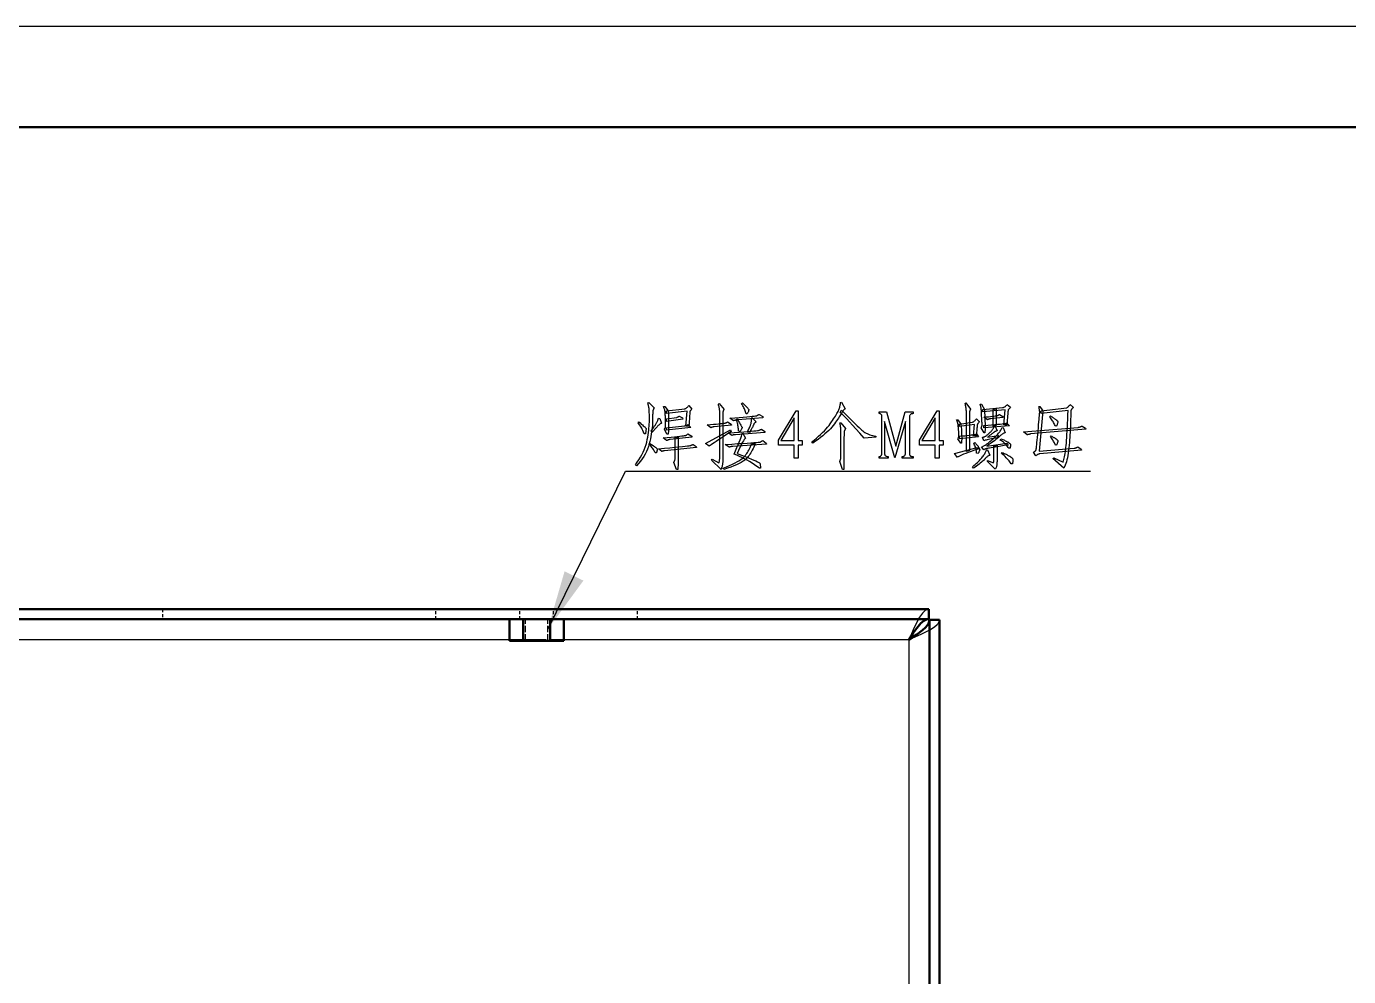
# Model space of a CAD drawing. Extents: x 0 to 420, y 0 to 297.
# Drawn here: x 144.3 to 210, y 249.8 to 297 of the extents above; entities that cross this region are included whole.
import ezdxf

# ---------------------------------------------------------------- set-up
doc = ezdxf.new("R2010")
doc.units = 0
doc.linetypes.add('DASHED', pattern=[15, 12, -3])

msp = doc.modelspace()

# ---------------------------------------------------------------- linework, layer by layer
at = {"color": 7, "lineweight": 25}
for p, q in [((420, 297), (0, 297)), ((117.696, 266.557), (168.335, 266.557)), ((188.182, 182.89), (188.182, 266.557))]:
    msp.add_line(p, q, dxfattribs=at)
at = {"color": 7, "lineweight": 50}
for p, q in [((415, 292), (25, 292)), ((189.159, 268.057), (96.872, 268.057)), ((189.159, 267.557), (96.872, 267.557)), ((189.182, 267.533), (189.182, 181.913)), ((189.682, 267.533), (189.682, 181.913))]:
    msp.add_line(p, q, dxfattribs=at)
at = {"color": 7, "linetype": 'DASHED', "lineweight": 25, "ltscale": 0.0125}
for p, q in [((151.099, 268.057), (151.099, 267.557)), ((164.682, 267.557), (164.682, 268.057)), ((168.849, 267.557), (168.849, 268.057)), ((170.515, 267.557), (170.515, 268.057)), ((174.682, 267.557), (174.682, 268.057))]:
    msp.add_line(p, q, dxfattribs=at)
at = {"color": 7, "lineweight": 50, "ltscale": 0.0125}
for p, q in [((189.159, 267.557), (189.159, 268.057)), ((189.682, 267.533), (189.182, 267.533))]:
    msp.add_line(p, q, dxfattribs=at)
at = {"color": 7, "lineweight": 50, "ltscale": 0.016839}
for p, q in [((169.009, 267.557), (168.335, 267.557)), ((169.009, 266.49), (168.335, 266.49))]:
    msp.add_line(p, q, dxfattribs=at)
at = {"color": 7, "lineweight": 50, "ltscale": 0.026667}
for p, q in [((168.335, 266.49), (168.335, 267.557)), ((169.009, 266.49), (169.009, 267.557)), ((170.356, 266.49), (170.356, 267.557)), ((171.029, 266.49), (171.029, 267.557))]:
    msp.add_line(p, q, dxfattribs=at)
at = {"color": 7, "linetype": 'DASHED', "lineweight": 25, "ltscale": 0.026667}
for p, q in [((169.009, 266.49), (169.009, 267.557)), ((169.132, 266.49), (169.132, 267.557)), ((170.232, 266.49), (170.232, 267.557)), ((170.356, 266.49), (170.356, 267.557))]:
    msp.add_line(p, q, dxfattribs=at)
at = {"color": 7, "lineweight": 50, "ltscale": 0.033679}
for p, q in [((170.356, 267.557), (169.009, 267.557)), ((170.356, 266.49), (169.009, 266.49))]:
    msp.add_line(p, q, dxfattribs=at)
at = {"color": 7, "lineweight": 50, "ltscale": 0.01684}
for p, q in [((171.029, 267.557), (170.356, 267.557)), ((171.029, 266.49), (170.356, 266.49))]:
    msp.add_line(p, q, dxfattribs=at)
at = {"color": 7, "linetype": 'DASHED', "lineweight": 25}
for p in [(97.849, 266.557), (188.182, 182.89)]:
    msp.add_line(p, (188.182, 266.557), dxfattribs=at)
at = {"color": 7, "linetype": 'DASHED', "lineweight": 25, "ltscale": 0.067358}
msp.add_line((168.335, 266.557), (171.029, 266.557), dxfattribs=at)
at = {"color": 7, "lineweight": 25, "ltscale": 0.428822}
msp.add_line((171.029, 266.557), (188.182, 266.557), dxfattribs=at)
at = {"color": 142, "lineweight": 25}
for points in [[(175.173, 276.477), (175.195, 276.6), (175.215, 276.718), (175.232, 276.833), (175.246, 276.943), (175.258, 277.05), (175.268, 277.152), (175.275, 277.251), (175.28, 277.346), (175.282, 277.436), (175.282, 277.523), (175.281, 277.604), (175.28, 277.678), (175.278, 277.745), (175.277, 277.804), (175.276, 277.856), (175.274, 277.901), (175.273, 277.939), (175.271, 277.969), (175.27, 277.993), (175.269, 278.009), (175.267, 278.023), (175.264, 278.04), (175.26, 278.061), (175.256, 278.085), (175.25, 278.113), (175.243, 278.144), (175.236, 278.178), (175.227, 278.216), (175.218, 278.258), (175.207, 278.302), (175.248, 278.316), (175.522, 278.056), (175.511, 278.04), (175.501, 278.024), (175.492, 278.009), (175.484, 277.994), (175.477, 277.979), (175.471, 277.965), (175.465, 277.952), (175.46, 277.938), (175.456, 277.925), (175.453, 277.913), (175.451, 277.897), (175.448, 277.874), (175.446, 277.845), (175.445, 277.808), (175.443, 277.764), (175.442, 277.713), (175.441, 277.656), (175.44, 277.591), (175.44, 277.52), (175.44, 277.441), (175.438, 277.357), (175.434, 277.268), (175.427, 277.174), (175.418, 277.076), (175.405, 276.973), (175.39, 276.865), (175.373, 276.753), (175.352, 276.636), (175.329, 276.515), (175.303, 276.388), (175.272, 276.261), (175.233, 276.134), (175.186, 276.009), (175.132, 275.885), (175.07, 275.763), (175.001, 275.642), (174.924, 275.522), (174.839, 275.404), (174.747, 275.287), (174.647, 275.172), (174.592, 275.226), (174.681, 275.352), (174.764, 275.478), (174.839, 275.603), (174.908, 275.728), (174.97, 275.853), (175.024, 275.979), (175.072, 276.103), (175.113, 276.228), (175.146, 276.353)], [(176.068, 277.838), (176.068, 277.845), (176.065, 277.858), (176.061, 277.875), (176.055, 277.897), (176.048, 277.923), (176.039, 277.954), (176.028, 277.99), (176.016, 278.03), (176.002, 278.075), (175.986, 278.125), (176.055, 278.125), (176.219, 277.906), (176.226, 277.737), (176.231, 277.579), (176.235, 277.434), (176.236, 277.3), (176.236, 277.178), (176.234, 277.068), (176.229, 276.969), (176.223, 276.882), (176.215, 276.807), (176.205, 276.744), (176.151, 276.744), (176.027, 277.004), (176.038, 277.017), (176.047, 277.03), (176.055, 277.042), (176.062, 277.053), (176.068, 277.063), (176.073, 277.073), (176.077, 277.083), (176.08, 277.091), (176.082, 277.099), (176.082, 277.106), (176.082, 277.116), (176.082, 277.132), (176.082, 277.154), (176.081, 277.182), (176.08, 277.216), (176.08, 277.255), (176.079, 277.301), (176.078, 277.353), (176.077, 277.411), (176.075, 277.475), (176.074, 277.539), (176.073, 277.597), (176.072, 277.649), (176.071, 277.694), (176.07, 277.733), (176.07, 277.767), (176.069, 277.794), (176.069, 277.814), (176.069, 277.829)], [(176.137, 277.906), (177.039, 278.015), (177.056, 278.017), (177.073, 278.021), (177.091, 278.029), (177.109, 278.039), (177.128, 278.053), (177.147, 278.069), (177.167, 278.089), (177.188, 278.112), (177.209, 278.137), (177.231, 278.166), (177.395, 277.988), (177.376, 277.972), (177.36, 277.957), (177.345, 277.943), (177.332, 277.93), (177.321, 277.918), (177.312, 277.907), (177.304, 277.897), (177.298, 277.887), (177.294, 277.879), (177.292, 277.872), (177.29, 277.858), (177.288, 277.832), (177.285, 277.792), (177.281, 277.738), (177.277, 277.672), (177.272, 277.592), (177.266, 277.499), (177.259, 277.393), (177.252, 277.273), (177.244, 277.14), (177.094, 277.14), (177.149, 277.892), (176.137, 277.783)], [(178.734, 275.322), (178.742, 275.349), (178.749, 275.377), (178.755, 275.405), (178.761, 275.434), (178.765, 275.462), (178.769, 275.491), (178.772, 275.52), (178.774, 275.549), (178.775, 275.579), (178.776, 275.609), (178.776, 277.824), (178.775, 277.862), (178.773, 277.902), (178.769, 277.941), (178.765, 277.981), (178.758, 278.022), (178.751, 278.063), (178.742, 278.105), (178.732, 278.148), (178.72, 278.191), (178.707, 278.234), (178.748, 278.275), (178.994, 277.974), (178.984, 277.963), (178.974, 277.952), (178.966, 277.94), (178.958, 277.928), (178.952, 277.916), (178.946, 277.904), (178.941, 277.891), (178.937, 277.878), (178.935, 277.865), (178.933, 277.851), (178.931, 277.814), (178.93, 277.731), (178.929, 277.601), (178.928, 277.425), (178.928, 277.202), (178.927, 276.933), (178.927, 276.617), (178.926, 276.254), (178.926, 275.846), (178.926, 275.39), (178.923, 275.349), (178.918, 275.309), (178.913, 275.269), (178.906, 275.228), (178.899, 275.189), (178.89, 275.149), (178.88, 275.11), (178.869, 275.071), (178.857, 275.032), (178.844, 274.994), (178.365, 275.459), (178.393, 275.5)], [(179.268, 277.537), (179.517, 277.558), (179.742, 277.577), (179.94, 277.594), (180.113, 277.61), (180.261, 277.624), (180.383, 277.636), (180.479, 277.646), (180.55, 277.655), (180.595, 277.662), (180.614, 277.667), (180.622, 277.671), (180.63, 277.676), (180.639, 277.681), (180.649, 277.686), (180.661, 277.692), (180.673, 277.699), (180.686, 277.705), (180.7, 277.713), (180.715, 277.72), (180.731, 277.728), (180.908, 277.619), (180.908, 277.564), (179.664, 277.455), (179.645, 277.454), (179.625, 277.453), (179.606, 277.451), (179.585, 277.448), (179.565, 277.445), (179.544, 277.44), (179.523, 277.435), (179.502, 277.429), (179.481, 277.422), (179.459, 277.414)], [(180.143, 277.756), (180.088, 277.756), (180.076, 277.803), (180.061, 277.851), (180.044, 277.9), (180.025, 277.95), (180.003, 278.002), (179.978, 278.054), (179.951, 278.108), (179.922, 278.162), (179.89, 278.218), (179.856, 278.275), (179.91, 278.302), (179.967, 278.245), (180.019, 278.193), (180.064, 278.146), (180.104, 278.104), (180.138, 278.068), (180.165, 278.038), (180.187, 278.012), (180.203, 277.992), (180.214, 277.977), (180.218, 277.967), (180.218, 277.959), (180.217, 277.948), (180.214, 277.934), (180.209, 277.917), (180.203, 277.897), (180.194, 277.875), (180.184, 277.849), (180.172, 277.821), (180.158, 277.79)], [(182.672, 277.906), (182.672, 276.429), (182.863, 276.429), (182.863, 276.211), (182.672, 276.211), (182.672, 275.554), (182.467, 275.554), (182.467, 276.211), (181.688, 276.211), (181.688, 276.457), (182.563, 277.906)], [(184.408, 277.188), (184.342, 277.104), (184.267, 277.02), (184.185, 276.934), (184.096, 276.847), (183.998, 276.759), (183.893, 276.671), (183.781, 276.581), (183.66, 276.49), (183.532, 276.399), (183.397, 276.306), (183.342, 276.361), (183.462, 276.456), (183.576, 276.551), (183.683, 276.644), (183.785, 276.736), (183.88, 276.828), (183.969, 276.918), (184.053, 277.008), (184.129, 277.096), (184.2, 277.184), (184.265, 277.27), (184.324, 277.354), (184.379, 277.434), (184.43, 277.51), (184.477, 277.581), (184.519, 277.648), (184.558, 277.711), (184.592, 277.769), (184.621, 277.824), (184.647, 277.874), (184.668, 277.92), (184.686, 277.963), (184.703, 278.006), (184.718, 278.048), (184.732, 278.09), (184.743, 278.132), (184.753, 278.172), (184.762, 278.212), (184.769, 278.252), (184.774, 278.291), (184.777, 278.33), (184.818, 278.343), (185.01, 278.002), (184.993, 277.995), (184.976, 277.984), (184.959, 277.971), (184.941, 277.955), (184.923, 277.935), (184.904, 277.912), (184.885, 277.886), (184.866, 277.857), (184.846, 277.825), (184.825, 277.79), (184.803, 277.751), (184.776, 277.707), (184.745, 277.658), (184.709, 277.605), (184.67, 277.547), (184.626, 277.485), (184.578, 277.417), (184.526, 277.346), (184.469, 277.269)], [(185.885, 276.908), (185.933, 276.871), (185.985, 276.836), (186.04, 276.804), (186.099, 276.775), (186.162, 276.747), (186.228, 276.723), (186.297, 276.7), (186.371, 276.68), (186.447, 276.663), (186.527, 276.648), (186.527, 276.593), (185.94, 276.552), (185.726, 276.794), (185.533, 277.01), (185.362, 277.201), (185.211, 277.366), (185.082, 277.506), (184.973, 277.621), (184.886, 277.71), (184.82, 277.773), (184.774, 277.811), (184.75, 277.824), (184.818, 277.947), (184.979, 277.784), (185.128, 277.634), (185.265, 277.497), (185.389, 277.374), (185.502, 277.263), (185.603, 277.166), (185.691, 277.082), (185.768, 277.011), (185.832, 276.953)], [(187.99, 275.759), (187.99, 277.386), (187.471, 275.582), (186.951, 277.386), (186.951, 275.787), (186.958, 275.758), (186.968, 275.733), (186.98, 275.71), (186.995, 275.691), (187.013, 275.674), (187.033, 275.66), (187.057, 275.65), (187.083, 275.642), (187.111, 275.638), (187.143, 275.636), (187.143, 275.554), (186.692, 275.554), (186.692, 275.636), (186.713, 275.638), (186.732, 275.642), (186.75, 275.649), (186.766, 275.658), (186.78, 275.671), (186.793, 275.686), (186.804, 275.703), (186.814, 275.724), (186.822, 275.747), (186.828, 275.773), (186.828, 277.619), (186.827, 277.647), (186.823, 277.673), (186.816, 277.696), (186.806, 277.715), (186.794, 277.732), (186.779, 277.745), (186.761, 277.756), (186.741, 277.763), (186.717, 277.768), (186.692, 277.769), (186.692, 277.851), (187.047, 277.851), (187.512, 276.156), (187.977, 277.851), (188.373, 277.851), (188.373, 277.769), (188.339, 277.767), (188.309, 277.762), (188.283, 277.753), (188.259, 277.741), (188.24, 277.725), (188.224, 277.705), (188.211, 277.682), (188.203, 277.656), (188.197, 277.625), (188.195, 277.592), (188.195, 275.746), (188.202, 275.725), (188.211, 275.706), (188.223, 275.69), (188.237, 275.676), (188.254, 275.664), (188.273, 275.654), (188.294, 275.646), (188.318, 275.641), (188.344, 275.638), (188.373, 275.636), (188.373, 275.554), (187.826, 275.554), (187.826, 275.636), (187.853, 275.638), (187.877, 275.641), (187.898, 275.648), (187.918, 275.656), (187.936, 275.667), (187.951, 275.681), (187.964, 275.697), (187.975, 275.715), (187.984, 275.736)], [(189.672, 277.906), (189.672, 276.429), (189.863, 276.429), (189.863, 276.211), (189.672, 276.211), (189.672, 275.554), (189.467, 275.554), (189.467, 276.211), (188.688, 276.211), (188.688, 276.457), (189.563, 277.906)], [(191.231, 277.988), (191.22, 277.972), (191.211, 277.956), (191.203, 277.941), (191.196, 277.926), (191.19, 277.911), (191.185, 277.897), (191.181, 277.883), (191.178, 277.87), (191.176, 277.857), (191.176, 277.844), (191.176, 277.814), (191.176, 277.748), (191.176, 277.647), (191.176, 277.51), (191.176, 277.337), (191.176, 277.128), (191.176, 276.884), (191.176, 276.604), (191.176, 276.289), (191.176, 275.937), (191.026, 275.896), (191.026, 277.81), (191.025, 277.854), (191.023, 277.899), (191.019, 277.944), (191.015, 277.99), (191.008, 278.036), (191.001, 278.083), (190.992, 278.13), (190.982, 278.178), (190.97, 278.226), (190.957, 278.275), (190.998, 278.302)], [(191.709, 278.234), (191.777, 278.234), (191.914, 277.974), (191.924, 277.818), (191.933, 277.67), (191.94, 277.531), (191.945, 277.401), (191.948, 277.28), (191.95, 277.169), (191.951, 277.066), (191.949, 276.972), (191.946, 276.888), (191.942, 276.812), (191.901, 276.812), (191.764, 277.072), (191.772, 277.093), (191.779, 277.112), (191.785, 277.13), (191.79, 277.146), (191.795, 277.161), (191.798, 277.174), (191.801, 277.185), (191.803, 277.194), (191.804, 277.202), (191.805, 277.209), (191.805, 277.217), (191.804, 277.232), (191.803, 277.253), (191.802, 277.281), (191.8, 277.315), (191.797, 277.355), (191.795, 277.401), (191.792, 277.454), (191.788, 277.513), (191.784, 277.578), (191.78, 277.643), (191.777, 277.703), (191.774, 277.756), (191.771, 277.804), (191.769, 277.846), (191.767, 277.882), (191.766, 277.912), (191.765, 277.937), (191.764, 277.955), (191.764, 277.967), (191.763, 277.979), (191.762, 277.993), (191.759, 278.012), (191.755, 278.033), (191.75, 278.058), (191.744, 278.086), (191.737, 278.118), (191.729, 278.153), (191.719, 278.192)], [(192.885, 277.209), (192.94, 277.961), (191.846, 277.851), (191.846, 277.974), (192.817, 278.07), (192.841, 278.074), (192.865, 278.08), (192.889, 278.089), (192.913, 278.101), (192.936, 278.114), (192.959, 278.131), (192.982, 278.149), (193.005, 278.171), (193.027, 278.194), (193.049, 278.22), (193.213, 278.084), (193.192, 278.063), (193.173, 278.043), (193.157, 278.025), (193.142, 278.008), (193.129, 277.993), (193.119, 277.98), (193.11, 277.967), (193.104, 277.957), (193.099, 277.948), (193.097, 277.94), (193.095, 277.927), (193.092, 277.9), (193.088, 277.86), (193.084, 277.807), (193.078, 277.74), (193.071, 277.66), (193.064, 277.567), (193.055, 277.461), (193.046, 277.342), (193.035, 277.209)], [(192.83, 277.619), (192.83, 277.578), (192.229, 277.509), (192.217, 277.509), (192.205, 277.508), (192.191, 277.506), (192.176, 277.503), (192.16, 277.499), (192.143, 277.495), (192.125, 277.489), (192.106, 277.483), (192.086, 277.476), (192.065, 277.468), (191.887, 277.592), (192.012, 277.605), (192.124, 277.617), (192.224, 277.628), (192.311, 277.637), (192.386, 277.646), (192.448, 277.654), (192.497, 277.66), (192.534, 277.666), (192.559, 277.67), (192.57, 277.674), (192.576, 277.677), (192.583, 277.68), (192.591, 277.684), (192.599, 277.689), (192.608, 277.694), (192.618, 277.7), (192.629, 277.706), (192.64, 277.713), (192.653, 277.72), (192.666, 277.728)], [(192.502, 278.015), (192.502, 277.181), (192.352, 277.14), (192.352, 277.974)], [(196.74, 275.951), (194.676, 275.773), (194.657, 275.77), (194.637, 275.765), (194.617, 275.759), (194.597, 275.751), (194.577, 275.742), (194.556, 275.732), (194.535, 275.721), (194.514, 275.708), (194.493, 275.693), (194.471, 275.677), (194.361, 275.855), (194.382, 275.869), (194.401, 275.882), (194.418, 275.894), (194.434, 275.907), (194.447, 275.918), (194.458, 275.93), (194.468, 275.941), (194.475, 275.951), (194.481, 275.962), (194.484, 275.971), (194.488, 275.989), (194.493, 276.024), (194.499, 276.075), (194.506, 276.143), (194.515, 276.228), (194.526, 276.329), (194.537, 276.447), (194.55, 276.582), (194.564, 276.733), (194.58, 276.901), (194.596, 277.069), (194.61, 277.221), (194.622, 277.356), (194.633, 277.475), (194.642, 277.578), (194.649, 277.664), (194.655, 277.734), (194.659, 277.787), (194.661, 277.824), (194.662, 277.844), (194.662, 277.858), (194.661, 277.875), (194.659, 277.896), (194.656, 277.919), (194.652, 277.945), (194.647, 277.975), (194.642, 278.008), (194.636, 278.044), (194.629, 278.083), (194.621, 278.125), (194.676, 278.125), (194.826, 277.906), (194.635, 275.91), (196.371, 276.047), (196.385, 276.05), (196.4, 276.054), (196.416, 276.059), (196.432, 276.064), (196.45, 276.071), (196.468, 276.078), (196.487, 276.086), (196.507, 276.095), (196.527, 276.104), (196.549, 276.115), (196.727, 276.006)], [(196.002, 278.056), (196.014, 278.063), (196.027, 278.072), (196.041, 278.083), (196.057, 278.096), (196.074, 278.111), (196.092, 278.129), (196.112, 278.148), (196.133, 278.17), (196.156, 278.194), (196.18, 278.22), (196.344, 278.07), (196.32, 278.051), (196.299, 278.034), (196.281, 278.017), (196.264, 278.001), (196.25, 277.986), (196.238, 277.972), (196.229, 277.96), (196.221, 277.948), (196.217, 277.937), (196.214, 277.926), (196.213, 277.912), (196.211, 277.887), (196.209, 277.851), (196.207, 277.805), (196.205, 277.749), (196.203, 277.682), (196.201, 277.605), (196.199, 277.517), (196.196, 277.42), (196.193, 277.311), (196.19, 277.197), (196.186, 277.08), (196.18, 276.961), (196.174, 276.84), (196.166, 276.717), (196.157, 276.591), (196.148, 276.463), (196.137, 276.333), (196.125, 276.201), (196.111, 276.067), (196.097, 275.935), (196.08, 275.81), (196.061, 275.692), (196.039, 275.581), (196.016, 275.478), (195.99, 275.38), (195.962, 275.29), (195.932, 275.207), (195.9, 275.131), (195.865, 275.062), (195.318, 275.541), (195.359, 275.582), (195.824, 275.363), (195.843, 275.421), (195.861, 275.484), (195.878, 275.552), (195.894, 275.627), (195.91, 275.707), (195.924, 275.792), (195.938, 275.883), (195.951, 275.98), (195.963, 276.082), (195.975, 276.19), (195.986, 276.307), (195.996, 276.437), (196.006, 276.58), (196.016, 276.735), (196.026, 276.903), (196.035, 277.083), (196.045, 277.277), (196.053, 277.483), (196.062, 277.702), (196.07, 277.933), (194.731, 277.769), (194.731, 277.906)], [(174.756, 277.359), (174.821, 277.304), (174.88, 277.254), (174.932, 277.21), (174.977, 277.17), (175.016, 277.135), (175.048, 277.106), (175.074, 277.081), (175.093, 277.062), (175.105, 277.047), (175.111, 277.038), (175.114, 277.029), (175.115, 277.016), (175.115, 276.999), (175.114, 276.979), (175.111, 276.954), (175.108, 276.925), (175.104, 276.893), (175.098, 276.856), (175.092, 276.816), (175.084, 276.771), (175.016, 276.771), (174.998, 276.826), (174.977, 276.881), (174.954, 276.935), (174.928, 276.99), (174.9, 277.045), (174.868, 277.099), (174.834, 277.154), (174.797, 277.209), (174.757, 277.263), (174.715, 277.318)], [(175.604, 277.25), (175.622, 277.28), (175.639, 277.309), (175.655, 277.339), (175.669, 277.368), (175.682, 277.397), (175.694, 277.425), (175.704, 277.454), (175.713, 277.482), (175.721, 277.509), (175.727, 277.537), (175.795, 277.523), (175.877, 277.291), (175.858, 277.282), (175.839, 277.272), (175.82, 277.26), (175.801, 277.247), (175.781, 277.233), (175.762, 277.217), (175.743, 277.2), (175.724, 277.181), (175.705, 277.162), (175.686, 277.14), (175.666, 277.118), (175.644, 277.094), (175.621, 277.069), (175.596, 277.042), (175.569, 277.014), (175.541, 276.984), (175.511, 276.954), (175.48, 276.922), (175.447, 276.888), (175.412, 276.853), (175.358, 276.908), (175.387, 276.946), (175.416, 276.983), (175.443, 277.019), (175.469, 277.055), (175.494, 277.089), (175.518, 277.123), (175.541, 277.156), (175.563, 277.188), (175.584, 277.219)], [(176.137, 277.509), (176.643, 277.578), (176.656, 277.586), (176.669, 277.594), (176.681, 277.601), (176.693, 277.608), (176.704, 277.615), (176.715, 277.622), (176.725, 277.629), (176.735, 277.635), (176.744, 277.641), (176.752, 277.646), (176.93, 277.564), (176.943, 277.496), (176.137, 277.386)], [(176.137, 277.072), (177.026, 277.168), (177.045, 277.171), (177.063, 277.174), (177.082, 277.178), (177.1, 277.183), (177.118, 277.188), (177.135, 277.194), (177.153, 277.2), (177.17, 277.207), (177.187, 277.214), (177.203, 277.222), (177.34, 277.086), (176.137, 276.949)], [(178.147, 277.209), (178.313, 277.224), (178.463, 277.239), (178.597, 277.252), (178.713, 277.263), (178.813, 277.274), (178.896, 277.283), (178.963, 277.29), (179.013, 277.296), (179.046, 277.301), (179.063, 277.304), (179.071, 277.307), (179.08, 277.311), (179.088, 277.315), (179.098, 277.32), (179.107, 277.325), (179.117, 277.331), (179.127, 277.337), (179.137, 277.344), (179.148, 277.351), (179.158, 277.359), (179.336, 277.25), (179.35, 277.195), (178.502, 277.113), (178.488, 277.113), (178.473, 277.111), (178.457, 277.109), (178.441, 277.106), (178.423, 277.103), (178.405, 277.098), (178.386, 277.093), (178.366, 277.087), (178.346, 277.08), (178.324, 277.072)], [(179.705, 276.894), (179.704, 276.954), (179.701, 277.013), (179.695, 277.072), (179.688, 277.13), (179.678, 277.188), (179.666, 277.245), (179.652, 277.302), (179.635, 277.358), (179.617, 277.414), (179.596, 277.468), (179.637, 277.509), (179.684, 277.434), (179.725, 277.365), (179.762, 277.304), (179.794, 277.25), (179.821, 277.204), (179.844, 277.164), (179.861, 277.132), (179.873, 277.107), (179.88, 277.089), (179.883, 277.079), (179.882, 277.071), (179.879, 277.06), (179.874, 277.047), (179.868, 277.031), (179.859, 277.012), (179.848, 276.991), (179.836, 276.967), (179.822, 276.941), (179.805, 276.912), (179.787, 276.881)], [(180.443, 277.195), (180.434, 277.172), (180.423, 277.146), (180.409, 277.117), (180.393, 277.086), (180.375, 277.051), (180.355, 277.015), (180.332, 276.975), (180.308, 276.933), (180.281, 276.887), (180.252, 276.84), (180.143, 276.853), (180.172, 276.909), (180.198, 276.962), (180.222, 277.013), (180.244, 277.06), (180.264, 277.104), (180.281, 277.146), (180.296, 277.185), (180.309, 277.221), (180.319, 277.254), (180.327, 277.284), (180.334, 277.313), (180.34, 277.342), (180.345, 277.371), (180.349, 277.4), (180.353, 277.429), (180.356, 277.459), (180.358, 277.488), (180.36, 277.518), (180.361, 277.548), (180.361, 277.578), (180.58, 277.359), (180.562, 277.348), (180.544, 277.335), (180.528, 277.321), (180.512, 277.307), (180.498, 277.291), (180.485, 277.274), (180.473, 277.256), (180.462, 277.237), (180.452, 277.216)], [(182.467, 276.429), (182.467, 277.564), (181.811, 276.429)], [(184.791, 276.238), (184.791, 276.366), (184.791, 276.482), (184.791, 276.586), (184.791, 276.679), (184.791, 276.759), (184.791, 276.828), (184.791, 276.884), (184.791, 276.929), (184.791, 276.962), (184.791, 276.983), (184.791, 277), (184.789, 277.021), (184.786, 277.045), (184.782, 277.073), (184.777, 277.104), (184.771, 277.14), (184.764, 277.179), (184.756, 277.222), (184.747, 277.268), (184.736, 277.318), (184.791, 277.318), (185.024, 277.031), (185.013, 277.015), (185.003, 276.999), (184.994, 276.984), (184.986, 276.97), (184.979, 276.956), (184.973, 276.942), (184.967, 276.93), (184.962, 276.917), (184.958, 276.905), (184.955, 276.894), (184.953, 276.877), (184.95, 276.847), (184.948, 276.805), (184.946, 276.75), (184.945, 276.682), (184.944, 276.602), (184.943, 276.51), (184.942, 276.404), (184.942, 276.286), (184.942, 276.156), (184.941, 276.021), (184.941, 275.891), (184.94, 275.764), (184.939, 275.642), (184.938, 275.524), (184.937, 275.409), (184.935, 275.299), (184.933, 275.193), (184.93, 275.092), (184.928, 274.994), (184.873, 274.994), (184.736, 275.39), (184.742, 275.404), (184.747, 275.417), (184.752, 275.43), (184.756, 275.443), (184.76, 275.455), (184.764, 275.467), (184.768, 275.479), (184.771, 275.491), (184.775, 275.502), (184.777, 275.513), (184.78, 275.53), (184.782, 275.56), (184.784, 275.602), (184.786, 275.656), (184.788, 275.722), (184.789, 275.801), (184.79, 275.891), (184.791, 275.995), (184.791, 276.11)], [(189.467, 276.429), (189.467, 277.564), (188.811, 276.429)], [(190.533, 277.468), (190.602, 277.468), (190.752, 277.25), (190.762, 277.115), (190.771, 276.989), (190.777, 276.872), (190.783, 276.764), (190.786, 276.665), (190.788, 276.575), (190.788, 276.495), (190.787, 276.423), (190.784, 276.36), (190.779, 276.306), (190.738, 276.306), (190.602, 276.525), (190.61, 276.541), (190.617, 276.557), (190.623, 276.571), (190.629, 276.585), (190.634, 276.599), (190.639, 276.611), (190.642, 276.623), (190.645, 276.634), (190.648, 276.645), (190.65, 276.655), (190.651, 276.666), (190.651, 276.682), (190.651, 276.7), (190.651, 276.723), (190.65, 276.749), (190.648, 276.779), (190.646, 276.812), (190.643, 276.85), (190.64, 276.891), (190.636, 276.935), (190.632, 276.98), (190.628, 277.021), (190.625, 277.057), (190.623, 277.091), (190.62, 277.12), (190.619, 277.145), (190.617, 277.167), (190.616, 277.185), (190.616, 277.199), (190.615, 277.209), (190.615, 277.219), (190.612, 277.232), (190.608, 277.249), (190.602, 277.27), (190.595, 277.294), (190.586, 277.322), (190.575, 277.353), (190.563, 277.388), (190.549, 277.427)], [(190.684, 277.25), (191.313, 277.345), (191.332, 277.35), (191.351, 277.356), (191.371, 277.366), (191.391, 277.378), (191.412, 277.393), (191.432, 277.411), (191.453, 277.432), (191.475, 277.455), (191.496, 277.481), (191.518, 277.509), (191.668, 277.359), (191.647, 277.338), (191.629, 277.318), (191.612, 277.299), (191.598, 277.281), (191.586, 277.265), (191.576, 277.25), (191.569, 277.236), (191.563, 277.223), (191.56, 277.212), (191.559, 277.202), (191.558, 277.188), (191.557, 277.165), (191.555, 277.133), (191.552, 277.092), (191.548, 277.043), (191.544, 276.984), (191.539, 276.917), (191.532, 276.841), (191.525, 276.756), (191.518, 276.662), (191.381, 276.662), (191.422, 277.236), (190.684, 277.127)], [(192.673, 276.641), (192.636, 276.608), (192.593, 276.572), (192.544, 276.532), (192.489, 276.488), (192.429, 276.441), (192.362, 276.391), (192.29, 276.337), (192.211, 276.28), (192.127, 276.22), (192.037, 276.156), (193.049, 276.306), (193.09, 276.211), (192.902, 276.179), (192.734, 276.151), (192.584, 276.126), (192.452, 276.105), (192.34, 276.086), (192.246, 276.07), (192.171, 276.058), (192.114, 276.049), (192.077, 276.043), (192.058, 276.04), (192.047, 276.038), (192.036, 276.035), (192.022, 276.031), (192.007, 276.027), (191.991, 276.021), (191.973, 276.014), (191.954, 276.007), (191.933, 275.998), (191.911, 275.989), (191.887, 275.978), (191.777, 276.115), (191.803, 276.124), (191.831, 276.137), (191.86, 276.151), (191.891, 276.169), (191.924, 276.188), (191.96, 276.211), (191.997, 276.236), (192.036, 276.264), (192.076, 276.294), (192.119, 276.327), (192.163, 276.361), (192.206, 276.397), (192.249, 276.433), (192.292, 276.47), (192.335, 276.508), (192.377, 276.547), (192.419, 276.586), (192.461, 276.627), (192.502, 276.668), (192.543, 276.71), (192.582, 276.751), (192.619, 276.792), (192.651, 276.831), (192.681, 276.869), (192.707, 276.906), (192.73, 276.942), (192.75, 276.976), (192.766, 277.009), (192.779, 277.041), (192.789, 277.072), (192.844, 277.086), (192.94, 276.812), (192.92, 276.808), (192.898, 276.801), (192.875, 276.791), (192.851, 276.778), (192.825, 276.763), (192.798, 276.744), (192.769, 276.723), (192.738, 276.698), (192.706, 276.671)], [(192.557, 276.566), (192.452, 276.55), (192.355, 276.534), (192.267, 276.518), (192.187, 276.503), (192.116, 276.488), (192.053, 276.473), (191.999, 276.458), (191.953, 276.444), (191.916, 276.43), (191.887, 276.416), (191.818, 276.593), (191.843, 276.597), (191.867, 276.603), (191.892, 276.61), (191.916, 276.619), (191.94, 276.629), (191.964, 276.642), (191.987, 276.656), (192.011, 276.672), (192.034, 276.69), (192.058, 276.71), (192.081, 276.73), (192.103, 276.75), (192.126, 276.771), (192.147, 276.791), (192.169, 276.811), (192.19, 276.83), (192.21, 276.85), (192.231, 276.869), (192.25, 276.889), (192.27, 276.908), (192.289, 276.928), (192.307, 276.949), (192.325, 276.973), (192.342, 276.998), (192.359, 277.024), (192.375, 277.052), (192.39, 277.082), (192.405, 277.114), (192.42, 277.147), (192.434, 277.181), (192.543, 276.922), (192.521, 276.913), (192.5, 276.904), (192.48, 276.895), (192.46, 276.884), (192.441, 276.874), (192.422, 276.863), (192.403, 276.851), (192.386, 276.838), (192.368, 276.826), (192.352, 276.812), (192.334, 276.798), (192.314, 276.782), (192.291, 276.764), (192.266, 276.744), (192.239, 276.723), (192.209, 276.701), (192.177, 276.676), (192.142, 276.65), (192.104, 276.623), (192.065, 276.593), (192.639, 276.676)], [(191.887, 277.058), (191.887, 277.181), (192.088, 277.197), (192.269, 277.213), (192.431, 277.227), (192.574, 277.24), (192.697, 277.253), (192.801, 277.265), (192.885, 277.276), (192.95, 277.286), (192.995, 277.296), (193.022, 277.304), (193.158, 277.168)], [(196.768, 277.154), (196.945, 277.045), (196.959, 276.99), (194.211, 276.758), (194.197, 276.755), (194.182, 276.752), (194.166, 276.748), (194.15, 276.744), (194.132, 276.74), (194.114, 276.736), (194.095, 276.732), (194.075, 276.727), (194.055, 276.722), (194.033, 276.717), (193.856, 276.867), (196.576, 277.086), (196.593, 277.089), (196.61, 277.093), (196.628, 277.098), (196.646, 277.103), (196.665, 277.11), (196.685, 277.117), (196.705, 277.125), (196.725, 277.134), (196.746, 277.143)], [(195.195, 277.66), (195.24, 277.631), (195.282, 277.604), (195.32, 277.578), (195.354, 277.555), (195.385, 277.533), (195.413, 277.514), (195.437, 277.496), (195.458, 277.48), (195.475, 277.467), (195.489, 277.455), (195.501, 277.444), (195.512, 277.434), (195.522, 277.424), (195.531, 277.415), (195.539, 277.407), (195.546, 277.399), (195.552, 277.392), (195.557, 277.385), (195.561, 277.379), (195.565, 277.373), (195.566, 277.366), (195.566, 277.355), (195.564, 277.34), (195.56, 277.322), (195.554, 277.301), (195.547, 277.276), (195.537, 277.247), (195.525, 277.215), (195.512, 277.18), (195.496, 277.14), (195.442, 277.14), (195.424, 277.187), (195.404, 277.233), (195.381, 277.28), (195.356, 277.326), (195.329, 277.373), (195.299, 277.419), (195.266, 277.466), (195.232, 277.512), (195.194, 277.559), (195.154, 277.605)], [(177.381, 276.593), (176.315, 276.484), (176.3, 276.484), (176.286, 276.482), (176.27, 276.479), (176.253, 276.475), (176.236, 276.47), (176.218, 276.464), (176.199, 276.457), (176.179, 276.449), (176.158, 276.44), (176.137, 276.429), (175.959, 276.566), (176.167, 276.587), (176.354, 276.606), (176.519, 276.623), (176.663, 276.637), (176.786, 276.65), (176.888, 276.66), (176.968, 276.669), (177.027, 276.676), (177.064, 276.68), (177.08, 276.682), (177.086, 276.684), (177.093, 276.688), (177.102, 276.692), (177.111, 276.698), (177.121, 276.705), (177.133, 276.713), (177.145, 276.722), (177.159, 276.733), (177.174, 276.744), (177.19, 276.758), (177.381, 276.648)], [(176.711, 276.593), (176.711, 276.371), (176.711, 276.162), (176.71, 275.967), (176.709, 275.786), (176.708, 275.619), (176.706, 275.466), (176.704, 275.327), (176.702, 275.202), (176.7, 275.091), (176.697, 274.994), (176.629, 274.994), (176.492, 275.349), (176.5, 275.363), (176.508, 275.375), (176.514, 275.387), (176.521, 275.399), (176.526, 275.409), (176.532, 275.419), (176.536, 275.428), (176.54, 275.437), (176.544, 275.445), (176.547, 275.452), (176.55, 275.469), (176.552, 275.508), (176.554, 275.569), (176.556, 275.651), (176.557, 275.754), (176.558, 275.879), (176.559, 276.026), (176.56, 276.193), (176.561, 276.383), (176.561, 276.593)], [(179.336, 276.881), (179.155, 276.763), (178.991, 276.655), (178.843, 276.557), (178.71, 276.469), (178.594, 276.392), (178.494, 276.324), (178.411, 276.267), (178.343, 276.22), (178.291, 276.183), (178.256, 276.156), (178.065, 276.279), (179.309, 276.963)], [(181.1, 276.252), (179.418, 276.142), (179.404, 276.142), (179.389, 276.141), (179.373, 276.139), (179.357, 276.136), (179.339, 276.132), (179.321, 276.128), (179.302, 276.122), (179.282, 276.116), (179.262, 276.109), (179.24, 276.101), (179.049, 276.238), (179.369, 276.259), (179.656, 276.278), (179.91, 276.294), (180.131, 276.309), (180.319, 276.322), (180.474, 276.332), (180.596, 276.341), (180.685, 276.347), (180.741, 276.352), (180.765, 276.354), (180.772, 276.356), (180.781, 276.359), (180.792, 276.364), (180.804, 276.37), (180.818, 276.376), (180.833, 276.385), (180.849, 276.394), (180.868, 276.405), (180.887, 276.416), (180.908, 276.429), (181.086, 276.306)], [(179.199, 276.812), (179.483, 276.833), (179.737, 276.852), (179.962, 276.87), (180.159, 276.885), (180.326, 276.899), (180.463, 276.911), (180.572, 276.922), (180.652, 276.93), (180.702, 276.937), (180.724, 276.942), (180.731, 276.946), (180.739, 276.951), (180.749, 276.955), (180.759, 276.96), (180.77, 276.964), (180.782, 276.969), (180.795, 276.974), (180.809, 276.979), (180.824, 276.985), (180.84, 276.99), (181.018, 276.881), (181.018, 276.84), (179.555, 276.717), (179.541, 276.719), (179.526, 276.72), (179.51, 276.72), (179.494, 276.719), (179.476, 276.717), (179.458, 276.713), (179.439, 276.709), (179.419, 276.703), (179.399, 276.697), (179.377, 276.689)], [(180.799, 275.062), (180.744, 275.062), (180.623, 275.148), (180.501, 275.23), (180.378, 275.309), (180.254, 275.384), (180.129, 275.455), (180.003, 275.523), (179.875, 275.588), (179.747, 275.648), (179.617, 275.706), (179.486, 275.759), (179.559, 275.928), (179.625, 276.082), (179.684, 276.222), (179.736, 276.348), (179.78, 276.46), (179.818, 276.558), (179.848, 276.643), (179.871, 276.713), (179.888, 276.77), (179.897, 276.812), (180.061, 276.552), (180.039, 276.542), (180.013, 276.517), (179.982, 276.478), (179.947, 276.423), (179.907, 276.354), (179.862, 276.27), (179.813, 276.172), (179.759, 276.058), (179.7, 275.93), (179.637, 275.787), (179.847, 275.708), (180.036, 275.636), (180.203, 275.572), (180.349, 275.513), (180.473, 275.462), (180.574, 275.418), (180.655, 275.38), (180.713, 275.349), (180.75, 275.325), (180.765, 275.308), (180.769, 275.294), (180.773, 275.277), (180.776, 275.257), (180.78, 275.236), (180.784, 275.213), (180.787, 275.187), (180.79, 275.159), (180.793, 275.129), (180.796, 275.097)], [(190.697, 276.525), (190.684, 276.648), (190.822, 276.662), (190.949, 276.674), (191.063, 276.687), (191.165, 276.698), (191.255, 276.71), (191.332, 276.72), (191.397, 276.73), (191.449, 276.74), (191.49, 276.749), (191.518, 276.758), (191.627, 276.621)], [(193.131, 276.047), (193.1, 276.095), (193.066, 276.142), (193.03, 276.187), (192.991, 276.23), (192.95, 276.272), (192.906, 276.312), (192.86, 276.351), (192.812, 276.388), (192.761, 276.423), (192.707, 276.457), (192.734, 276.525), (192.785, 276.504), (192.832, 276.483), (192.876, 276.463), (192.917, 276.444), (192.955, 276.426), (192.99, 276.409), (193.021, 276.392), (193.049, 276.376), (193.075, 276.361), (193.097, 276.347), (193.116, 276.334), (193.134, 276.322), (193.15, 276.31), (193.164, 276.299), (193.175, 276.289), (193.185, 276.28), (193.193, 276.272), (193.2, 276.264), (193.204, 276.258), (193.206, 276.252), (193.207, 276.245), (193.208, 276.235), (193.208, 276.222), (193.208, 276.206), (193.208, 276.187), (193.207, 276.165), (193.206, 276.14), (193.204, 276.112), (193.202, 276.081), (193.199, 276.047)], [(195.442, 276.197), (195.427, 276.238), (195.41, 276.28), (195.391, 276.321), (195.369, 276.363), (195.346, 276.405), (195.32, 276.448), (195.292, 276.491), (195.262, 276.534), (195.23, 276.577), (195.195, 276.621), (195.236, 276.662), (195.268, 276.643), (195.299, 276.625), (195.327, 276.608), (195.353, 276.592), (195.378, 276.576), (195.401, 276.562), (195.423, 276.548), (195.442, 276.535), (195.46, 276.523), (195.476, 276.511), (195.49, 276.501), (195.503, 276.49), (195.515, 276.48), (195.526, 276.471), (195.536, 276.462), (195.544, 276.453), (195.551, 276.445), (195.557, 276.437), (195.561, 276.43), (195.565, 276.423), (195.566, 276.414), (195.566, 276.403), (195.564, 276.388), (195.56, 276.37), (195.554, 276.349), (195.547, 276.325), (195.537, 276.298), (195.525, 276.267), (195.512, 276.234), (195.496, 276.197)], [(175.289, 276.306), (175.359, 276.259), (175.422, 276.216), (175.478, 276.177), (175.527, 276.141), (175.568, 276.11), (175.602, 276.082), (175.628, 276.059), (175.648, 276.039), (175.66, 276.024), (175.665, 276.012), (175.666, 276.002), (175.666, 275.99), (175.665, 275.976), (175.663, 275.96), (175.66, 275.942), (175.656, 275.923), (175.651, 275.902), (175.645, 275.879), (175.639, 275.854), (175.631, 275.828), (175.576, 275.814), (175.556, 275.858), (175.533, 275.902), (175.508, 275.945), (175.48, 275.989), (175.45, 276.033), (175.417, 276.077), (175.382, 276.12), (175.344, 276.164), (175.304, 276.208), (175.262, 276.252)], [(175.74, 276.019), (176.037, 276.048), (176.303, 276.074), (176.538, 276.098), (176.743, 276.119), (176.918, 276.137), (177.062, 276.153), (177.175, 276.166), (177.258, 276.177), (177.311, 276.185), (177.333, 276.19), (177.34, 276.194), (177.349, 276.199), (177.358, 276.203), (177.368, 276.208), (177.379, 276.212), (177.391, 276.217), (177.404, 276.222), (177.418, 276.227), (177.433, 276.233), (177.449, 276.238), (177.6, 276.129), (177.627, 276.088), (176.027, 275.924), (176.016, 275.923), (176.005, 275.922), (175.992, 275.92), (175.979, 275.917), (175.966, 275.913), (175.952, 275.909), (175.938, 275.903), (175.922, 275.897), (175.907, 275.89), (175.891, 275.883)], [(180.143, 275.575), (180.089, 275.519), (180.022, 275.462), (179.94, 275.405), (179.845, 275.347), (179.736, 275.29), (179.613, 275.231), (179.476, 275.172), (179.325, 275.113), (179.16, 275.054), (178.981, 274.994), (178.94, 275.062), (179.108, 275.13), (179.263, 275.196), (179.406, 275.261), (179.535, 275.325), (179.651, 275.387), (179.753, 275.448), (179.843, 275.507), (179.92, 275.565), (179.983, 275.622), (180.033, 275.677), (180.076, 275.733), (180.116, 275.788), (180.154, 275.845), (180.189, 275.903), (180.221, 275.961), (180.252, 276.02), (180.279, 276.08), (180.305, 276.141), (180.327, 276.203), (180.348, 276.265), (180.526, 276.265), (180.495, 276.185), (180.462, 276.106), (180.428, 276.031), (180.392, 275.958), (180.355, 275.888), (180.316, 275.82), (180.275, 275.755), (180.232, 275.692), (180.188, 275.632)], [(191.6, 276.006), (191.422, 275.947), (191.261, 275.893), (191.117, 275.842), (190.989, 275.796), (190.879, 275.753), (190.784, 275.714), (190.707, 275.678), (190.646, 275.647), (190.602, 275.619), (190.574, 275.595), (190.424, 275.787), (191.559, 276.088)], [(191.381, 275.062), (191.326, 275.131), (191.393, 275.187), (191.456, 275.242), (191.515, 275.295), (191.57, 275.347), (191.622, 275.397), (191.67, 275.446), (191.714, 275.492), (191.755, 275.537), (191.792, 275.581), (191.825, 275.623), (191.856, 275.663), (191.884, 275.703), (191.909, 275.741), (191.933, 275.778), (191.953, 275.814), (191.972, 275.849), (191.988, 275.883), (192.003, 275.916), (192.014, 275.948), (192.024, 275.978), (192.065, 275.965), (192.188, 275.705), (192.163, 275.695), (192.138, 275.683), (192.112, 275.669), (192.086, 275.652), (192.059, 275.633), (192.033, 275.611), (192.005, 275.587), (191.978, 275.56), (191.95, 275.531), (191.921, 275.5), (191.89, 275.466), (191.853, 275.43), (191.812, 275.391), (191.766, 275.351), (191.714, 275.308), (191.658, 275.263), (191.596, 275.216), (191.529, 275.167), (191.458, 275.116)], [(191.634, 276.094), (191.641, 276.08), (191.647, 276.066), (191.653, 276.053), (191.658, 276.041), (191.663, 276.03), (191.668, 276.019), (191.672, 276.009), (191.675, 276), (191.679, 275.992), (191.682, 275.985), (191.683, 275.977), (191.683, 275.966), (191.68, 275.953), (191.675, 275.937), (191.668, 275.918), (191.659, 275.897), (191.647, 275.874), (191.634, 275.847), (191.618, 275.818), (191.6, 275.787), (191.531, 275.801), (191.527, 275.852), (191.521, 275.903), (191.512, 275.954), (191.501, 276.004), (191.487, 276.053), (191.471, 276.102), (191.452, 276.151), (191.431, 276.199), (191.407, 276.246), (191.381, 276.293), (191.436, 276.334), (191.467, 276.302), (191.496, 276.272), (191.522, 276.243), (191.546, 276.217), (191.567, 276.192), (191.586, 276.169), (191.602, 276.148), (191.615, 276.128), (191.626, 276.11)], [(192.065, 275.39), (192.078, 275.445), (192.365, 275.322), (192.371, 275.339), (192.375, 275.357), (192.379, 275.376), (192.383, 275.396), (192.386, 275.418), (192.388, 275.44), (192.39, 275.464), (192.392, 275.488), (192.392, 275.514), (192.393, 275.541), (192.393, 276.156), (192.543, 276.197), (192.543, 275.39), (192.542, 275.35), (192.54, 275.31), (192.537, 275.271), (192.532, 275.233), (192.526, 275.196), (192.518, 275.159), (192.51, 275.123), (192.499, 275.088), (192.488, 275.054), (192.475, 275.021), (192.434, 275.021)], [(192.803, 275.842), (192.856, 275.817), (192.905, 275.794), (192.952, 275.773), (192.994, 275.752), (193.034, 275.732), (193.069, 275.714), (193.102, 275.696), (193.131, 275.68), (193.157, 275.664), (193.179, 275.65), (193.199, 275.637), (193.217, 275.624), (193.234, 275.612), (193.25, 275.6), (193.264, 275.589), (193.277, 275.578), (193.289, 275.568), (193.299, 275.558), (193.308, 275.549), (193.316, 275.541), (193.322, 275.531), (193.326, 275.517), (193.329, 275.5), (193.331, 275.479), (193.331, 275.455), (193.329, 275.428), (193.327, 275.396), (193.322, 275.361), (193.316, 275.323), (193.309, 275.281), (193.24, 275.281), (193.211, 275.33), (193.177, 275.38), (193.14, 275.43), (193.098, 275.48), (193.052, 275.53), (193.002, 275.581), (192.948, 275.632), (192.89, 275.683), (192.828, 275.735), (192.762, 275.787)]]:
    msp.add_lwpolyline(points, close=True, dxfattribs=at)
at = {"color": 94, "lineweight": 25}
msp.add_lwpolyline([(170.232, 267.054), (174.095, 274.912), (197.178, 274.912)], dxfattribs=at)
at = {"color": 7, "linetype": 'DASHED', "lineweight": 25}
for points in [[(189.159, 268.057), (189.058, 268.037), (188.96, 267.981), (188.84, 267.864), (188.694, 267.656), (188.525, 267.343), (188.385, 267.037), (188.182, 266.557)], [(188.182, 266.557), (188.815, 266.827), (189.213, 267.027), (189.441, 267.176), (189.575, 267.296), (189.613, 267.343), (189.665, 267.438), (189.682, 267.533)]]:
    msp.add_lwpolyline(points, dxfattribs=at)
at = {"color": 7, "lineweight": 50}
for points in [[(189.159, 267.557), (189.036, 267.537), (188.916, 267.481), (188.762, 267.359), (188.619, 267.203), (188.383, 266.875), (188.182, 266.557)], [(188.182, 266.557), (188.565, 266.801), (188.846, 267.008), (188.993, 267.145), (189.075, 267.243), (189.136, 267.343), (189.17, 267.438), (189.182, 267.533)]]:
    msp.add_lwpolyline(points, dxfattribs=at)
at = {"color": 94, "lineweight": 25}
msp.add_solid([(171.068, 269.936), (170.232, 267.054), (172.003, 269.476)], dxfattribs=at)

doc.saveas('drawing.dxf')
